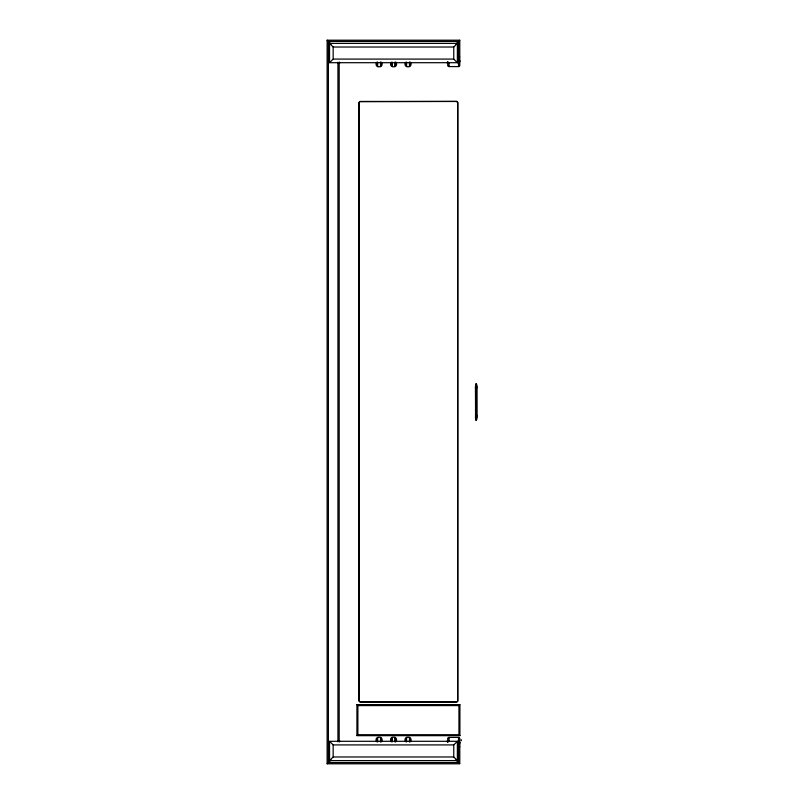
<?xml version="1.0" encoding="UTF-8"?>
<svg xmlns="http://www.w3.org/2000/svg" width="804" height="804" viewBox="0 0 804 804"><rect width="100%" height="100%" fill="white"/><g stroke="black" fill="none" stroke-linecap="round" stroke-linejoin="round"><path stroke-width="1.21" d="M475.526 388.834L475.546 416.271M476.39 388.834L476.32 417.588M476.722 387.397L476.752 415.547M476.872 415.186L476.732 416.271M475.415 388.463L475.586 386.734M475.536 388.101L475.656 418.422M475.847 387.438L476.079 386.875M476.862 415.909L476.712 416.954M461.315 740.705L461.245 739.67M475.425 387.749L475.636 385.86M476.842 416.623L476.682 417.588M476.822 417.276L476.621 418.422A7.005 0.553 -90 0 1 475.898 418.422M475.476 386.422L475.656 385.598A7.005 0.553 -90 0 1 476.38 385.598M476.42 417.889L476.38 418.422M476.782 417.889L476.742 418.422A7.005 0.553 -90 0 1 476.018 418.422M475.435 416.623L475.536 418.422A7.005 0.553 -90 0 0 476.269 418.422L476.38 388.101M458.531 62.692L459.787 61.586L458.531 62.702L329.539 62.702L329.539 43.406L457.375 43.406L457.375 62.702M459.787 746.604L459.416 747.388M459.787 61.586L458.813 62.662M475.867 386.975L475.978 387.97M476.018 415.819L475.968 416.753M476.4 414.542L476.36 412.502M456.793 101.676L457.617 102.5L457.617 700.957L456.793 701.781L360.031 701.781L359.207 700.957L359.207 102.5L360.031 101.676L456.893 101.435L457.858 102.399L457.858 701.058L456.893 702.023L359.931 702.023L358.966 701.058L358.966 102.399L359.931 101.435L456.893 101.435M448.401 738.424L448.984 738.032M447.476 62.22L446.642 62.702M339.439 741.78L340.273 741.298M455.928 44.059L459.787 40.2L327.127 40.2L327.127 763.8L459.787 763.8L459.787 738.655A1.256 1.256 0 0 0 458.531 737.409L448.984 737.409A1.256 1.256 0 0 0 447.727 738.655L447.727 742.203M329.61 62.632L333.157 59.084L333.157 47.024L329.61 43.476M457.305 62.632L453.757 59.084L453.757 47.024L457.305 43.476M329.61 760.524L333.157 756.976L333.157 744.916L329.61 741.368M327.127 763.8L330.987 759.941M459.908 735.67L356.916 735.67L356.916 704.626L459.908 704.626L459.908 735.67L458.943 734.705L357.88 734.705L357.117 735.469M458.943 734.705L458.943 705.59L459.858 704.676M457.305 760.524L453.757 756.976L453.757 744.916L457.305 741.368M448.039 741.69L448.984 741.298L448.984 737.409M448.099 741.62L448.984 741.308M380.714 66.119L381.016 62.27M395.186 66.119L395.488 62.27M409.658 66.119L409.96 62.27M377.448 737.881L377.156 741.529M391.92 737.881L391.628 741.529M406.392 737.881L406.1 741.529M376.674 62.27C373.277 68.33 384.895 68.33 381.498 62.27M391.146 62.27C387.749 68.33 399.367 68.33 395.97 62.27M405.618 62.27C402.221 68.33 413.839 68.33 410.442 62.27M381.498 741.73C384.895 735.67 373.277 735.67 376.674 741.73M395.97 741.73C399.367 735.67 387.749 735.67 391.146 741.73M410.442 741.73C413.839 735.67 402.221 735.67 405.618 741.73M333.157 47.024L453.757 47.024M333.157 59.084L453.757 59.084M447.727 61.797L447.727 65.345A1.256 1.256 0 0 0 448.984 66.591L458.531 66.591A1.256 1.256 0 0 0 459.787 65.345L459.787 40.2M476.782 386.131L476.269 385.598L476.44 386.422M476.36 391.518L476.4 389.478M356.976 704.676L357.88 705.59L458.943 705.59M458.531 741.308L459.787 742.414L458.531 741.298L329.539 741.298L329.539 760.594L457.375 760.594L457.375 741.298M333.157 744.916L453.757 744.916M333.157 756.976L453.757 756.976M448.984 66.591L448.984 62.692L448.039 62.31M448.984 62.692L448.119 62.39M340.273 62.702L339.439 62.22M446.642 741.298L447.476 741.78M448.984 65.968L448.401 65.576M458.813 741.338L459.787 742.414M406.392 66.119L406.1 62.471M391.92 66.119L391.628 62.471M377.448 66.119L377.156 62.471M409.658 737.881L409.96 741.73M395.186 737.881L395.488 741.73M380.714 737.881L381.016 741.73M476.018 389.458L476.018 414.562L475.857 391.518M327.127 40.2L330.987 44.059M459.586 763.599L455.928 759.941M459.416 56.612L459.717 57.014M476.29 385.86L476.47 387.056M476.682 386.422L476.852 387.749M476.832 387.056L476.621 385.598A7.005 0.553 -90 0 0 475.898 385.598M476.34 386.734L476.491 387.749M476.36 387.397L476.511 388.463M476.742 388.101L476.752 414.814M458.531 66.591L458.531 41.456L328.384 41.456L328.384 762.544L458.531 762.544L458.531 737.409M409.477 62.039L409.477 66.642M409.477 737.358L409.477 741.961M406.583 62.039L406.583 66.642M406.583 737.358L406.583 741.961M395.005 62.039L395.005 66.642M395.005 737.358L395.005 741.961M392.111 62.039L392.111 66.642M392.111 737.358L392.111 741.961M380.533 62.039L380.533 66.642M380.533 737.358L380.533 741.961M377.639 62.039L377.639 66.642M377.639 737.358L377.639 741.961M357.88 705.59L357.88 734.705M339.187 62.29L339.187 741.71M337.931 62.209L337.931 741.79M459.416 59.727A1.256 1.256 0 0 1 459.787 60.612M459.787 743.388A1.256 1.256 0 0 1 459.416 744.273M476.018 385.598A7.005 0.553 -90 0 1 476.742 385.598M459.164 61.586L458.652 62.139L459.164 61.586"/></g></svg>
